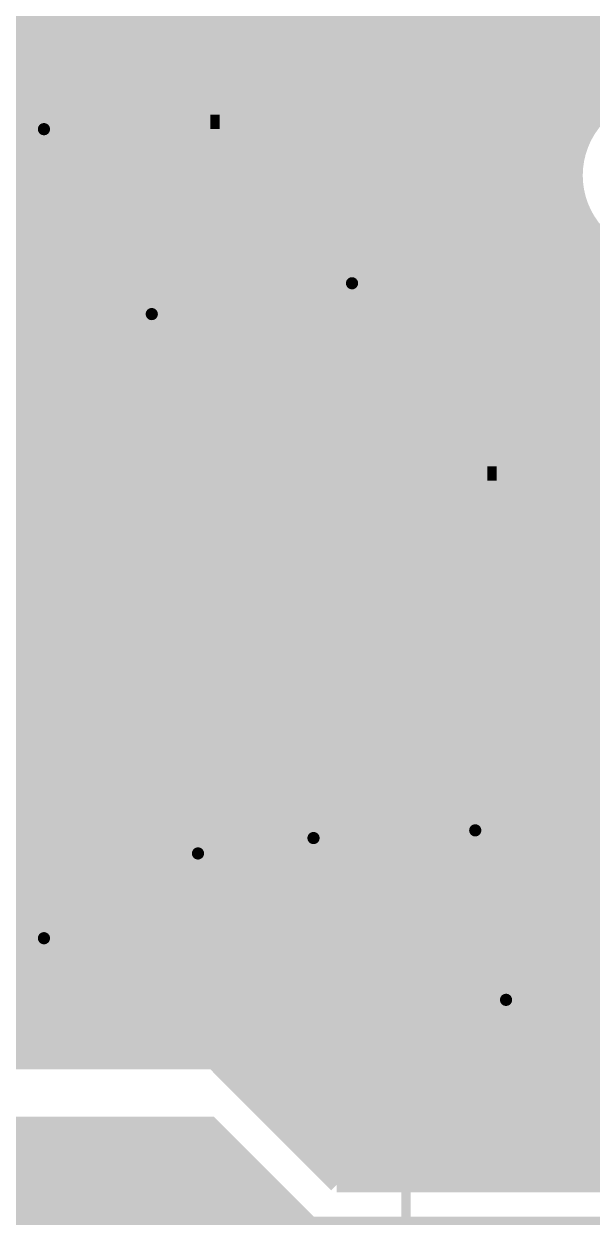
# Model space of a CAD drawing. Extents: x -11 to 221, y -93 to 178.
# Drawn here: x 45.39 to 54.76, y 146.02 to 165.69 of the extents above; entities that cross this region are included whole.
import ezdxf

# ---------------------------------------------------------------- set-up
doc = ezdxf.new("R2010")
doc.units = 0
doc.header["$MEASUREMENT"] = 0
doc.layers.get('0').update_dxf_attribs({"linetype": 'CONTINUOUS'})
for name, color, linetype in [('26-349-0_BOT', 7, 'CONTINUOUS'), ('26-349-0_DRD', 7, 'CONTINUOUS'), ('26-349-0_DRL', 2, 'CONTINUOUS'), ('26-349-0_IN1', 3, 'CONTINUOUS'), ('26-349-0_IN2', 5, 'CONTINUOUS'), ('26-349-0_SMT', 14, 'CONTINUOUS'), ('26-349-0_SPT', 9, 'CONTINUOUS'), ('26-349-0_SST', 12, 'CONTINUOUS'), ('26-349-0_TOP', 11, 'CONTINUOUS'), ('THRUHOLE_TAP', 15, 'CONTINUOUS')]:
    doc.layers.add(name, color=color, linetype=linetype)

# ---------------------------------------------------------------- blocks, each defined once
blk = doc.blocks.new('ROUND_78')
at = {"const_width": 0.29972}
blk.add_lwpolyline([(-0.14986, 0, 1), (0.14986, 0, 1)], format="xyb", close=True, dxfattribs=at)
blk = doc.blocks.new('ROUND_82')
at = {"const_width": 0.29972}
blk.add_lwpolyline([(-0.14986, 0, 1), (0.14986, 0, 1)], format="xyb", close=True, dxfattribs=at)
blk = doc.blocks.new('ROUND_102')
at = {"const_width": 0.10033}
blk.add_lwpolyline([(-0.050164, 0, 1), (0.050164, 0, 1)], format="xyb", close=True, dxfattribs=at)
blk = doc.blocks.new('RECTANGLE_3')
blk.add_solid([(0.4826, 0.4064), (0.4826, -0.4064), (-0.4826, 0.4064), (-0.4826, -0.4064)])
blk = doc.blocks.new('RECTANGLE_5')
blk.add_solid([(0.63627, 0.51308), (0.63627, -0.51308), (-0.63627, 0.51308), (-0.63627, -0.51308)])
blk = doc.blocks.new('RECTANGLE_15')
blk.add_solid([(1.39954, 0.72517), (1.39954, -0.72517), (-1.39954, 0.72517), (-1.39954, -0.72517)])
blk = doc.blocks.new('RECTANGLE_40')
blk.add_solid([(0.635, 0.508), (0.635, -0.508), (-0.635, 0.508), (-0.635, -0.508)])
blk = doc.blocks.new('OBLONG_53')
at = {"const_width": 0.65024}
blk.add_lwpolyline([(0, 0.50038), (0, -0.50038)], dxfattribs=at)
at = {"const_width": 0.32512}
for points in [[(-0.16256, 0.50038, 1), (0.16256, 0.50038, 1)], [(-0.16256, -0.50038, 1), (0.16256, -0.50038, 1)]]:
    blk.add_lwpolyline(points, format="xyb", close=True, dxfattribs=at)
blk = doc.blocks.new('ROUND_88')
at = {"const_width": 0.10033}
blk.add_lwpolyline([(-0.050164, 0, 1), (0.050164, 0, 1)], format="xyb", close=True, dxfattribs=at)

msp = doc.modelspace()

# ---------------------------------------------------------------- linework, layer by layer
at = {"layer": '26-349-0_DRD', "const_width": 0.254}
for points in [[(46.99, 165.227), (44.45, 165.227)], [(46.99, 165.227), (44.45, 162.687)], [(46.99, 162.687), (44.45, 165.227)], [(46.99, 165.227), (44.45, 165.227)], [(46.99, 165.227), (44.45, 162.687)], [(46.99, 162.687), (44.45, 165.227)], [(46.99, 162.687), (46.99, 165.227)], [(46.99, 162.687), (46.99, 165.227)], [(44.45, 162.687), (46.99, 162.687)], [(44.45, 162.687), (46.99, 162.687)], [(49.53, 162.687), (49.53, 160.147)], [(52.07, 162.687), (49.53, 162.687)], [(52.07, 162.687), (49.53, 160.147)], [(52.07, 160.147), (49.53, 162.687)], [(49.53, 162.687), (49.53, 160.147)], [(52.07, 162.687), (49.53, 162.687)], [(52.07, 162.687), (49.53, 160.147)], [(52.07, 160.147), (49.53, 162.687)], [(52.07, 160.147), (52.07, 162.687)], [(52.07, 160.147), (52.07, 162.687)], [(46.228, 162.179), (46.228, 159.639)], [(48.768, 162.179), (46.228, 162.179)], [(48.768, 162.179), (46.228, 159.639)], [(48.768, 159.639), (46.228, 162.179)], [(46.228, 162.179), (46.228, 159.639)], [(48.768, 162.179), (46.228, 162.179)], [(48.768, 162.179), (46.228, 159.639)], [(48.768, 159.639), (46.228, 162.179)], [(46.228, 162.179), (46.228, 159.639)], [(48.768, 162.179), (46.228, 162.179)], [(48.768, 162.179), (46.228, 159.639)], [(48.768, 159.639), (46.228, 162.179)], [(48.768, 159.639), (48.768, 162.179)], [(48.768, 159.639), (48.768, 162.179)], [(48.768, 159.639), (48.768, 162.179)], [(49.53, 160.147), (52.07, 160.147)], [(49.53, 160.147), (52.07, 160.147)], [(46.228, 159.639), (48.768, 159.639)], [(46.228, 159.639), (48.768, 159.639)], [(46.228, 159.639), (48.768, 159.639)], [(48.895, 153.543), (48.895, 151.003)], [(51.435, 153.543), (48.895, 153.543)], [(51.435, 153.543), (48.895, 151.003)], [(51.435, 151.003), (48.895, 153.543)], [(48.895, 153.543), (48.895, 151.003)], [(51.435, 153.543), (48.895, 153.543)], [(51.435, 153.543), (48.895, 151.003)], [(51.435, 151.003), (48.895, 153.543)], [(51.435, 151.003), (51.435, 153.543)], [(51.435, 151.003), (51.435, 153.543)], [(51.562, 153.67), (51.562, 151.13)], [(54.102, 153.67), (51.562, 153.67)], [(54.102, 153.67), (51.562, 151.13)], [(54.102, 151.13), (51.562, 153.67)], [(51.562, 153.67), (51.562, 151.13)], [(54.102, 153.67), (51.562, 153.67)], [(54.102, 153.67), (51.562, 151.13)], [(54.102, 151.13), (51.562, 153.67)], [(54.102, 151.13), (54.102, 153.67)], [(54.102, 151.13), (54.102, 153.67)], [(46.99, 153.289), (46.99, 150.749)], [(49.53, 153.289), (46.99, 153.289)], [(49.53, 153.289), (46.99, 150.749)], [(49.53, 150.749), (46.99, 153.289)], [(46.99, 153.289), (46.99, 150.749)], [(49.53, 153.289), (46.99, 153.289)], [(49.53, 153.289), (46.99, 150.749)], [(49.53, 150.749), (46.99, 153.289)], [(46.99, 153.289), (46.99, 150.749)], [(49.53, 153.289), (46.99, 153.289)], [(49.53, 153.289), (46.99, 150.749)], [(49.53, 150.749), (46.99, 153.289)], [(49.53, 150.749), (49.53, 153.289)], [(49.53, 150.749), (49.53, 153.289)], [(49.53, 150.749), (49.53, 153.289)], [(46.99, 151.892), (44.45, 151.892)], [(46.99, 151.892), (44.45, 149.352)], [(46.99, 149.352), (44.45, 151.892)], [(46.99, 149.352), (46.99, 151.892)], [(51.562, 151.13), (54.102, 151.13)], [(51.562, 151.13), (54.102, 151.13)], [(48.895, 151.003), (51.435, 151.003)], [(48.895, 151.003), (51.435, 151.003)], [(46.99, 150.749), (49.53, 150.749)], [(46.99, 150.749), (49.53, 150.749)], [(46.99, 150.749), (49.53, 150.749)], [(52.07, 150.876), (52.07, 148.336)], [(54.61, 150.876), (52.07, 150.876)], [(54.61, 150.876), (52.07, 148.336)], [(54.61, 148.336), (52.07, 150.876)], [(54.61, 148.336), (54.61, 150.876)], [(44.45, 149.352), (46.99, 149.352)], [(52.07, 148.336), (54.61, 148.336)]]:
    msp.add_lwpolyline(points, dxfattribs=at)
at = {"layer": '26-349-0_DRL', "const_width": 2.49936}
msp.add_lwpolyline([(68.072, 129.286), (68.072, 142.748), (66.04, 144.78), (49.657, 144.78), (48.006, 146.431), (32.893, 146.431), (11.684, 167.64), (8.128, 167.64)], dxfattribs=at)
at = {"layer": '26-349-0_IN1', "const_width": 0.254}
for points in [[(45.4152, 174.625), (45.4152, 151.36876)], [(45.6438, 174.625), (45.6438, 151.42464)], [(45.8724, 174.625), (45.8724, 151.41448)], [(46.101, 174.625), (46.101, 151.3332)], [(46.3296, 174.625), (46.3296, 151.15032)], [(46.5582, 174.625), (46.5582, 149.225)], [(46.7868, 174.625), (46.7868, 161.29254)], [(47.0154, 174.625), (47.0154, 161.5567)], [(47.244, 174.625), (47.244, 161.67608)], [(47.4726, 174.625), (47.4726, 161.71672)], [(47.7012, 174.625), (47.7012, 161.69132)], [(47.9298, 174.625), (47.9298, 161.59226)], [(48.1584, 174.625), (48.1584, 161.37382)], [(48.387, 174.625), (48.387, 152.81656)], [(48.6156, 174.625), (48.6156, 152.7429)], [(48.8442, 174.625), (48.8442, 152.57526)], [(49.0728, 174.625), (49.0728, 148.4122)], [(52.5018, 174.625), (52.5018, 153.1366)], [(52.7304, 174.625), (52.7304, 153.2001)], [(52.959, 174.625), (52.959, 153.19756)], [(53.1876, 174.625), (53.1876, 153.1239)], [(53.4162, 174.625), (53.4162, 152.95626)], [(53.6448, 174.625), (53.6448, 146.558)], [(53.8734, 174.625), (53.8734, 146.558)], [(54.102, 174.625), (54.102, 146.558)], [(54.3306, 174.625), (54.3306, 163.62426)], [(54.5592, 174.625), (54.5592, 164.11194)], [(54.7878, 174.625), (54.7878, 164.37356)], [(49.3014, 170.86834), (49.3014, 148.1836)], [(52.2732, 170.80484), (52.2732, 152.98166)], [(49.53, 170.46448), (49.53, 152.77084)], [(52.0446, 170.43146), (52.0446, 152.58034)], [(49.7586, 170.22572), (49.7586, 152.9715)], [(51.816, 170.20286), (51.816, 146.558)], [(49.9872, 170.06316), (49.9872, 153.0604)], [(51.5874, 170.04792), (51.5874, 161.59734)], [(50.2158, 169.9514), (50.2158, 161.97326)], [(50.4444, 169.88282), (50.4444, 162.1409)], [(50.673, 169.84726), (50.673, 162.21456)], [(50.9016, 169.84472), (50.9016, 162.2171)], [(51.1302, 169.8752), (51.1302, 162.1536)], [(51.3588, 169.94124), (51.3588, 161.99866)], [(73.66, 165.7604), (23.04034, 165.7604)], [(73.66, 165.5318), (23.44166, 165.5318)], [(73.66, 165.3032), (23.5966, 165.3032)], [(73.66, 165.0746), (23.6601, 165.0746)], [(73.66, 164.846), (23.65756, 164.846)], [(55.1307, 164.6174), (43.99534, 164.6174)], [(54.80304, 164.3888), (44.39666, 164.3888)], [(54.59476, 164.1602), (44.5516, 164.1602)], [(54.44998, 163.9316), (44.6151, 163.9316)], [(54.35346, 163.703), (44.61256, 163.703)], [(54.29504, 163.4744), (44.5389, 163.4744)], [(54.27218, 163.2458), (44.37126, 163.2458)], [(54.28234, 163.0172), (39.67226, 163.0172)], [(54.32298, 162.7886), (39.8399, 162.7886)], [(54.3306, 162.76574), (54.3306, 146.558)], [(54.40172, 162.56), (39.91356, 162.56)], [(54.52364, 162.3314), (39.9161, 162.3314)], [(54.5592, 162.27806), (54.5592, 146.558)], [(50.37328, 162.1028), (39.8526, 162.1028)], [(54.6989, 162.1028), (51.22672, 162.1028)], [(54.7878, 162.0139), (54.7878, 146.558)], [(50.13452, 161.8742), (39.69766, 161.8742)], [(54.96306, 161.8742), (51.46548, 161.8742)], [(47.16526, 161.6456), (39.29634, 161.6456)], [(50.0253, 161.6456), (47.8282, 161.6456)], [(55.45074, 161.6456), (51.5747, 161.6456)], [(46.87062, 161.417), (21.082, 161.417)], [(49.99228, 161.417), (48.12538, 161.417)], [(73.66, 161.417), (51.60772, 161.417)], [(46.73854, 161.1884), (37.3634, 161.1884)], [(50.0253, 161.1884), (48.25492, 161.1884)], [(73.66, 161.1884), (51.5747, 161.1884)], [(51.5874, 161.23666), (51.5874, 146.558)], [(46.69028, 160.9598), (37.66058, 160.9598)], [(50.13452, 160.9598), (48.30318, 160.9598)], [(73.66, 160.9598), (51.46548, 160.9598)], [(50.2158, 160.8582), (50.2158, 153.07818)], [(51.3588, 160.8328), (51.3588, 146.558)], [(46.7106, 160.7312), (37.79012, 160.7312)], [(50.37328, 160.7312), (48.2854, 160.7312)], [(50.4444, 160.69056), (50.4444, 153.02992)], [(50.673, 160.61944), (50.673, 152.90038)], [(50.9016, 160.61436), (50.9016, 152.6032)], [(51.1302, 160.6804), (51.1302, 146.558)], [(73.66, 160.7312), (51.22672, 160.7312)], [(46.7995, 160.5026), (37.83838, 160.5026)], [(46.7868, 160.52546), (46.7868, 149.225)], [(48.1584, 160.44418), (48.1584, 152.8191)], [(73.66, 160.5026), (48.1965, 160.5026)], [(46.99762, 160.274), (37.8206, 160.274)], [(47.0154, 160.2613), (47.0154, 149.225)], [(47.9298, 160.22574), (47.9298, 152.7556)], [(73.66, 160.274), (47.99584, 160.274)], [(73.66, 160.0454), (37.7317, 160.0454)], [(47.244, 160.14192), (47.244, 149.225)], [(47.4726, 160.10128), (47.4726, 152.19934)], [(47.7012, 160.12668), (47.7012, 152.60066)], [(73.66, 159.8168), (37.53104, 159.8168)], [(73.66, 159.5882), (22.9108, 159.5882)], [(73.66, 159.3596), (23.1394, 159.3596)], [(73.66, 159.131), (23.368, 159.131)], [(73.66, 158.9024), (28.6893, 158.9024)], [(73.66, 158.6738), (29.01696, 158.6738)], [(73.66, 158.4452), (29.22524, 158.4452)], [(73.66, 158.2166), (29.36748, 158.2166)], [(73.66, 157.988), (29.464, 157.988)], [(58.62574, 157.7594), (29.52242, 157.7594)], [(58.13806, 157.5308), (29.54782, 157.5308)], [(57.8739, 157.3022), (29.53766, 157.3022)], [(57.69864, 157.0736), (29.49448, 157.0736)], [(57.57672, 156.845), (32.05734, 156.845)], [(57.49798, 156.6164), (32.3215, 156.6164)], [(57.45734, 156.3878), (32.44088, 156.3878)], [(57.44718, 156.1592), (32.48152, 156.1592)], [(57.47004, 155.9306), (32.45612, 155.9306)], [(57.52846, 155.702), (37.96284, 155.702)], [(57.62498, 155.4734), (38.1635, 155.4734)], [(57.76976, 155.2448), (38.2524, 155.2448)], [(57.97804, 155.0162), (38.27018, 155.0162)], [(58.3057, 154.7876), (39.7002, 154.7876)], [(73.66, 154.559), (39.99738, 154.559)], [(73.66, 154.3304), (40.12692, 154.3304)], [(73.66, 154.1018), (40.17518, 154.1018)], [(73.66, 153.8732), (40.1574, 153.8732)], [(73.66, 153.6446), (40.0685, 153.6446)], [(73.66, 153.416), (39.86784, 153.416)], [(52.65166, 153.1874), (29.3116, 153.1874)], [(73.66, 153.1874), (53.01234, 153.1874)], [(49.73828, 152.9588), (29.5402, 152.9588)], [(52.2478, 152.9588), (50.59172, 152.9588)], [(73.66, 152.9588), (53.41366, 152.9588)], [(47.87646, 152.7302), (29.7688, 152.7302)], [(49.49952, 152.7302), (48.64354, 152.7302)], [(52.0954, 152.7302), (50.83048, 152.7302)], [(73.66, 152.7302), (53.5686, 152.7302)], [(47.6123, 152.5016), (29.9974, 152.5016)], [(49.3903, 152.5016), (48.9077, 152.5016)], [(52.02936, 152.5016), (50.9397, 152.5016)], [(73.66, 152.5016), (53.6321, 152.5016)], [(47.49292, 152.273), (30.226, 152.273)], [(49.35728, 152.273), (49.02708, 152.273)], [(52.03444, 152.273), (50.97272, 152.273)], [(52.0446, 152.21966), (52.0446, 146.558)], [(73.66, 152.273), (53.62956, 152.273)], [(47.45228, 152.0444), (30.4546, 152.0444)], [(49.3903, 152.0444), (49.06772, 152.0444)], [(50.9016, 151.94026), (50.9016, 146.5834)], [(52.10556, 152.0444), (50.9397, 152.0444)], [(73.66, 152.0444), (53.5559, 152.0444)], [(47.47768, 151.8158), (30.6832, 151.8158)], [(47.4726, 151.83866), (47.4726, 149.225)], [(49.49952, 151.8158), (49.04232, 151.8158)], [(49.53, 151.77262), (49.53, 147.955)], [(52.2732, 151.8158), (50.83048, 151.8158)], [(52.2732, 151.8158), (52.2732, 146.558)], [(73.66, 151.8158), (53.38826, 151.8158)], [(53.4162, 151.8412), (53.4162, 146.558)], [(47.57674, 151.5872), (30.9118, 151.5872)], [(49.73828, 151.5872), (48.94326, 151.5872)], [(49.7586, 151.5745), (49.7586, 147.7264)], [(73.66, 151.5872), (50.59172, 151.5872)], [(50.673, 151.64562), (50.673, 146.812)], [(52.5018, 151.6634), (52.5018, 146.558)], [(52.7304, 151.59736), (52.7304, 146.558)], [(52.959, 151.60244), (52.959, 146.558)], [(53.1876, 151.67356), (53.1876, 146.558)], [(45.38726, 151.3586), (39.7002, 151.3586)], [(47.79518, 151.3586), (46.0502, 151.3586)], [(47.7012, 151.4348), (47.7012, 149.225)], [(66.65976, 151.3586), (48.72482, 151.3586)], [(48.8442, 151.4602), (48.8442, 148.6408)], [(49.9872, 151.4856), (49.9872, 147.4978)], [(50.2158, 151.46528), (50.2158, 147.2692)], [(50.4444, 151.51354), (50.4444, 147.0406)], [(59.6646, 151.13), (46.34738, 151.13)], [(47.9298, 151.2824), (47.9298, 149.225)], [(48.1584, 151.21636), (48.1584, 149.225)], [(48.387, 151.22144), (48.387, 149.098)], [(48.6156, 151.29256), (48.6156, 148.8694)], [(59.6646, 150.9014), (46.47692, 150.9014)], [(59.6646, 150.6728), (46.52518, 150.6728)], [(59.6646, 150.4442), (46.5074, 150.4442)], [(59.6646, 150.2156), (46.4185, 150.2156)], [(59.6646, 149.987), (46.21784, 149.987)], [(46.3296, 150.09114), (46.3296, 149.225)], [(59.6646, 149.7584), (32.7406, 149.7584)], [(45.4152, 149.8727), (45.4152, 149.225)], [(45.6438, 149.81682), (45.6438, 149.225)], [(45.8724, 149.82952), (45.8724, 149.225)], [(46.101, 149.90826), (46.101, 149.225)], [(59.6646, 149.5298), (32.9692, 149.5298)], [(59.6646, 149.3012), (33.1978, 149.3012)], [(48.26, 149.225), (33.274, 149.225)], [(48.26, 149.225), (50.927, 146.558)], [(59.6646, 149.0726), (48.4124, 149.0726)], [(59.6646, 148.844), (48.641, 148.844)], [(59.6646, 148.6154), (48.8696, 148.6154)], [(60.22594, 148.3868), (49.0982, 148.3868)], [(59.97194, 148.1582), (49.3268, 148.1582)], [(59.817, 147.9296), (49.5554, 147.9296)], [(59.72048, 147.701), (49.784, 147.701)], [(59.67222, 147.4724), (50.0126, 147.4724)], [(59.66714, 147.2438), (50.2412, 147.2438)], [(59.70016, 147.0152), (50.4698, 147.0152)], [(59.7789, 146.7866), (50.6984, 146.7866)], [(59.91098, 146.558), (50.927, 146.558)]]:
    msp.add_lwpolyline(points, dxfattribs=at)
for points in [[(55.88, 164.80282, 0.4142136), (54.27218, 163.195)], [(54.27218, 163.195, 0.4142136), (55.88, 161.58718)], [(50.8, 162.22472, 0.4142136), (49.99228, 161.417)], [(51.60772, 161.417, 0.4142136), (50.8, 162.22472)], [(47.498, 161.71672, 0.4142136), (46.69028, 160.909)], [(47.498, 161.71672, 0.4142136), (46.69028, 160.909)], [(48.30572, 160.909, 0.4142136), (47.498, 161.71672)], [(48.30572, 160.909, 0.4142136), (47.498, 161.71672)], [(49.99228, 161.417, 0.4142136), (50.8, 160.60928)], [(50.8, 160.60928, 0.4142136), (51.60772, 161.417)], [(46.69028, 160.909, 0.4142136), (47.498, 160.10128)], [(46.69028, 160.909, 0.4142136), (47.498, 160.10128)], [(47.498, 160.10128, 0.4142136), (48.30572, 160.909)], [(47.498, 160.10128, 0.4142136), (48.30572, 160.909)], [(52.832, 153.20772, 0.4142136), (52.02428, 152.4)], [(53.63972, 152.4, 0.4142136), (52.832, 153.20772)], [(50.165, 153.08072, 0.4142136), (49.35728, 152.273)], [(50.165, 153.08072, 0.4142136), (49.35728, 152.273)], [(50.97272, 152.273, 0.4142136), (50.165, 153.08072)], [(50.97272, 152.273, 0.4142136), (50.165, 153.08072)], [(48.26, 152.82672, 0.4142136), (47.45228, 152.019)], [(48.26, 152.82672, 0.4142136), (47.45228, 152.019)], [(49.06772, 152.019, 0.4142136), (48.26, 152.82672)], [(49.06772, 152.019, 0.4142136), (48.26, 152.82672)], [(52.02428, 152.4, 0.4142136), (52.832, 151.59228)], [(52.832, 151.59228, 0.4142136), (53.63972, 152.4)], [(49.35728, 152.273, 0.4142136), (50.165, 151.46528)], [(49.35728, 152.273, 0.4142136), (50.165, 151.46528)], [(50.165, 151.46528, 0.4142136), (50.97272, 152.273)], [(50.165, 151.46528, 0.4142136), (50.97272, 152.273)], [(47.45228, 152.019, 0.4142136), (48.26, 151.21128)], [(47.45228, 152.019, 0.4142136), (48.26, 151.21128)], [(48.26, 151.21128, 0.4142136), (49.06772, 152.019)], [(48.26, 151.21128, 0.4142136), (49.06772, 152.019)], [(45.72, 151.42972, 0.4142136), (44.91228, 150.622)], [(46.52772, 150.622, 0.4142136), (45.72, 151.42972)], [(44.91228, 150.622, 0.4142136), (45.72, 149.81428)], [(45.72, 149.81428, 0.4142136), (46.52772, 150.622)]]:
    msp.add_lwpolyline(points, format="xyb", dxfattribs=at)
at = {"layer": '26-349-0_IN2', "const_width": 0.254}
for points in [[(45.4152, 174.625), (45.4152, 164.70376)], [(45.6438, 174.625), (45.6438, 164.75964)], [(45.8724, 174.625), (45.8724, 164.74948)], [(46.101, 174.625), (46.101, 164.6682)], [(46.3296, 174.625), (46.3296, 164.48532)], [(46.5582, 174.625), (46.5582, 148.59)], [(46.7868, 174.625), (46.7868, 148.59)], [(47.0154, 174.625), (47.0154, 148.59)], [(47.244, 174.625), (47.244, 148.59)], [(47.4726, 174.625), (47.4726, 148.59)], [(47.7012, 174.625), (47.7012, 148.59)], [(47.9298, 174.625), (47.9298, 148.59)], [(48.1584, 174.625), (48.1584, 148.59)], [(48.387, 174.625), (48.387, 148.59)], [(48.6156, 174.625), (48.6156, 148.4884)], [(48.8442, 174.625), (48.8442, 148.2598)], [(49.0728, 174.625), (49.0728, 148.0312)], [(52.5018, 174.625), (52.5018, 146.558)], [(52.7304, 174.625), (52.7304, 150.13432)], [(52.959, 174.625), (52.959, 150.3172)], [(53.1876, 174.625), (53.1876, 150.39848)], [(53.4162, 174.625), (53.4162, 150.40864)], [(53.6448, 174.625), (53.6448, 150.35276)], [(53.8734, 174.625), (53.8734, 150.21306)], [(54.102, 174.625), (54.102, 149.8727)], [(54.3306, 174.625), (54.3306, 163.62426)], [(54.5592, 174.625), (54.5592, 164.11194)], [(54.7878, 174.625), (54.7878, 164.37356)], [(49.3014, 170.86834), (49.3014, 147.8026)], [(52.2732, 170.80484), (52.2732, 146.558)], [(49.53, 170.46448), (49.53, 147.574)], [(52.0446, 170.43146), (52.0446, 146.558)], [(49.7586, 170.22572), (49.7586, 147.3454)], [(51.816, 170.20286), (51.816, 146.558)], [(49.9872, 170.06316), (49.9872, 147.1168)], [(51.5874, 170.04792), (51.5874, 146.558)], [(50.2158, 169.9514), (50.2158, 146.8882)], [(50.4444, 169.88282), (50.4444, 146.6596)], [(50.673, 169.84726), (50.673, 146.558)], [(50.9016, 169.84472), (50.9016, 146.558)], [(51.1302, 169.8752), (51.1302, 146.558)], [(51.3588, 169.94124), (51.3588, 146.558)], [(73.66, 165.7604), (18.669, 165.7604)], [(73.66, 165.5318), (18.669, 165.5318)], [(73.66, 165.3032), (43.60926, 165.3032)], [(73.66, 165.0746), (43.7769, 165.0746)], [(73.66, 164.846), (43.85056, 164.846)], [(55.1307, 164.6174), (46.18482, 164.6174)], [(54.80304, 164.3888), (46.40326, 164.3888)], [(54.74208, 164.33038), (55.88, 163.195)], [(54.59476, 164.1602), (46.50232, 164.1602)], [(54.44998, 163.9316), (46.52772, 163.9316)], [(54.35346, 163.703), (46.48708, 163.703)], [(46.3296, 163.42614), (46.3296, 148.59)], [(54.29504, 163.4744), (46.3677, 163.4744)], [(45.33646, 163.2458), (19.3802, 163.2458)], [(45.4152, 163.2077), (45.4152, 148.59)], [(45.6438, 163.15182), (45.6438, 148.59)], [(45.8724, 163.16452), (45.8724, 148.59)], [(46.101, 163.24326), (46.101, 148.59)], [(54.27218, 163.2458), (46.10354, 163.2458)], [(54.74208, 162.05708), (55.88, 163.195)], [(54.28234, 163.0172), (19.6088, 163.0172)], [(54.32298, 162.7886), (40.87114, 162.7886)], [(54.3306, 162.76574), (54.3306, 146.558)], [(54.40172, 162.56), (41.27246, 162.56)], [(54.52364, 162.3314), (41.4274, 162.3314)], [(54.5592, 162.27806), (54.5592, 146.558)], [(54.6989, 162.1028), (41.4909, 162.1028)], [(54.7878, 162.0139), (54.7878, 146.558)], [(54.96306, 161.8742), (41.48836, 161.8742)], [(55.45074, 161.6456), (41.4147, 161.6456)], [(73.66, 161.417), (41.24706, 161.417)], [(73.66, 161.1884), (37.3634, 161.1884)], [(73.66, 160.9598), (37.66058, 160.9598)], [(73.66, 160.7312), (37.79012, 160.7312)], [(73.66, 160.5026), (37.83838, 160.5026)], [(73.66, 160.274), (37.8206, 160.274)], [(73.66, 160.0454), (37.7317, 160.0454)], [(73.66, 159.8168), (37.53104, 159.8168)], [(73.66, 159.5882), (39.92626, 159.5882)], [(73.66, 159.3596), (40.0939, 159.3596)], [(73.66, 159.131), (40.16756, 159.131)], [(73.66, 158.9024), (40.1701, 158.9024)], [(73.66, 158.6738), (40.1066, 158.6738)], [(73.66, 158.4452), (39.95166, 158.4452)], [(73.66, 158.2166), (39.55034, 158.2166)], [(73.66, 157.988), (36.92906, 157.988)], [(58.62574, 157.7594), (41.96334, 157.7594)], [(58.13806, 157.5308), (42.36466, 157.5308)], [(57.8739, 157.3022), (42.5196, 157.3022)], [(57.69864, 157.0736), (42.5831, 157.0736)], [(57.57672, 156.845), (42.58056, 156.845)], [(57.49798, 156.6164), (42.5069, 156.6164)], [(57.45734, 156.3878), (42.33926, 156.3878)], [(57.44718, 156.1592), (28.85694, 156.1592)], [(57.47004, 155.9306), (28.36926, 155.9306)], [(57.52846, 155.702), (26.924, 155.702)], [(57.62498, 155.4734), (27.1526, 155.4734)], [(57.76976, 155.2448), (27.3812, 155.2448)], [(57.97804, 155.0162), (27.6098, 155.0162)], [(58.3057, 154.7876), (39.7002, 154.7876)], [(73.66, 154.559), (39.99738, 154.559)], [(73.66, 154.3304), (40.12692, 154.3304)], [(73.66, 154.1018), (40.17518, 154.1018)], [(73.66, 153.8732), (40.1574, 153.8732)], [(73.66, 153.6446), (40.0685, 153.6446)], [(73.66, 153.416), (39.86784, 153.416)], [(73.66, 153.1874), (29.4386, 153.1874)], [(73.66, 152.9588), (29.6672, 152.9588)], [(73.66, 152.7302), (29.8958, 152.7302)], [(73.66, 152.5016), (30.1244, 152.5016)], [(73.66, 152.273), (30.353, 152.273)], [(73.66, 152.0444), (30.5816, 152.0444)], [(73.66, 151.8158), (30.8102, 151.8158)], [(73.66, 151.5872), (31.0388, 151.5872)], [(73.66, 151.3586), (39.7002, 151.3586)], [(59.6646, 151.13), (39.99738, 151.13)], [(59.6646, 150.9014), (40.12692, 150.9014)], [(59.6646, 150.6728), (40.17518, 150.6728)], [(59.6646, 150.4442), (40.1574, 150.4442)], [(52.80914, 150.2156), (40.0685, 150.2156)], [(59.6646, 150.2156), (53.86832, 150.2156)], [(52.62626, 149.987), (39.86784, 149.987)], [(59.6646, 149.987), (54.0512, 149.987)], [(52.54752, 149.7584), (32.8676, 149.7584)], [(59.6646, 149.7584), (54.13248, 149.7584)], [(52.53482, 149.5298), (33.0962, 149.5298)], [(59.6646, 149.5298), (54.14264, 149.5298)], [(52.5907, 149.3012), (33.3248, 149.3012)], [(59.6646, 149.3012), (54.08676, 149.3012)], [(54.102, 149.33676), (54.102, 146.558)], [(52.73294, 149.0726), (33.5534, 149.0726)], [(52.7304, 149.07514), (52.7304, 146.558)], [(53.8734, 148.99894), (53.8734, 146.558)], [(59.6646, 149.0726), (53.94706, 149.0726)], [(53.07076, 148.844), (33.782, 148.844)], [(52.959, 148.89226), (52.959, 146.558)], [(53.1876, 148.81352), (53.1876, 146.558)], [(53.4162, 148.80082), (53.4162, 146.558)], [(59.6646, 148.844), (53.6067, 148.844)], [(53.6448, 148.8567), (53.6448, 146.558)], [(59.6646, 148.6154), (34.0106, 148.6154)], [(48.514, 148.59), (34.036, 148.59)], [(48.514, 148.59), (50.546, 146.558)], [(60.22594, 148.3868), (48.7172, 148.3868)], [(59.97194, 148.1582), (48.9458, 148.1582)], [(59.817, 147.9296), (49.1744, 147.9296)], [(59.72048, 147.701), (49.403, 147.701)], [(59.67222, 147.4724), (49.6316, 147.4724)], [(59.66714, 147.2438), (49.8602, 147.2438)], [(59.70016, 147.0152), (50.0888, 147.0152)], [(59.7789, 146.7866), (50.3174, 146.7866)], [(59.91098, 146.558), (50.546, 146.558)]]:
    msp.add_lwpolyline(points, dxfattribs=at)
for points in [[(45.72, 164.76472, 0.4142136), (44.91228, 163.957)], [(45.72, 164.76472, 0.4142136), (44.91228, 163.957)], [(46.52772, 163.957, 0.4142136), (45.72, 164.76472)], [(46.52772, 163.957, 0.4142136), (45.72, 164.76472)], [(55.88, 164.80282, 0.4142136), (54.27218, 163.195)], [(44.91228, 163.957, 0.4142136), (45.72, 163.14928)], [(44.91228, 163.957, 0.4142136), (45.72, 163.14928)], [(45.72, 163.14928, 0.4142136), (46.52772, 163.957)], [(45.72, 163.14928, 0.4142136), (46.52772, 163.957)], [(54.27218, 163.195, 0.4142136), (55.88, 161.58718)], [(53.34, 150.41372, 0.4142136), (52.53228, 149.606)], [(54.14772, 149.606, 0.4142136), (53.34, 150.41372)], [(52.53228, 149.606, 0.4142136), (53.34, 148.79828)], [(53.34, 148.79828, 0.4142136), (54.14772, 149.606)]]:
    msp.add_lwpolyline(points, format="xyb", dxfattribs=at)
at = {"layer": '26-349-0_SST'}
for points, const_width in [([(45.26534, 165.735), (45.09516, 165.79596), (45.09516, 166.15156), (45.26534, 166.20998), (45.94352, 166.20998), (46.11116, 166.15156), (46.11116, 165.79596), (45.94352, 165.735)], 0.1524), ([(53.25364, 165.07206), (53.45176, 165.14064), (53.45176, 165.55466), (53.25364, 165.62578), (53.05552, 165.62578), (52.8574, 165.55466), (52.8574, 165.14064), (52.66182, 165.07206), (52.4637, 165.07206), (52.26558, 165.14064), (52.26558, 165.55466), (52.4637, 165.62578)], 0.2032), ([(45.26534, 165.37178), (45.09516, 165.31336), (45.09516, 164.95776), (45.26534, 164.8968), (45.60316, 164.8968), (45.77334, 165.01618), (45.77334, 165.37178), (46.11116, 165.37178), (46.11116, 164.8968)], 0.1524), ([(49.0474, 165.15334), (49.0474, 164.79774), (49.21758, 164.67836), (49.38776, 164.67836), (49.5554, 164.79774), (49.5554, 165.15334), (48.5394, 165.15334)], 0.1524), ([(49.9745, 165.2905), (49.9745, 162.3695), (51.6128, 162.3695), (51.6128, 165.2905), (49.9745, 165.2905)], 0.1524), ([(49.0474, 164.85616), (48.5394, 164.67836)], 0.1524), ([(45.09516, 164.35578), (45.26534, 164.47516), (45.43552, 164.53358), (45.77334, 164.53358), (45.94352, 164.47516), (46.11116, 164.35578), (46.11116, 164.2364), (45.94352, 164.11956), (45.77334, 164.0586), (45.43552, 164.0586), (45.26534, 164.11956), (45.09516, 164.2364), (45.09516, 164.35578)], 0.1524), ([(48.5394, 163.95954), (48.5394, 164.19576)], 0.1524), ([(48.5394, 164.07892), (49.5554, 164.07892), (49.38776, 164.19576)], 0.1524), ([(46.609, 160.147), (46.609, 163.703), (44.831, 163.703), (44.831, 160.147), (46.609, 160.147)], 0.1524), ([(48.5394, 163.41852), (48.70958, 163.53536), (48.87976, 163.59632), (49.21758, 163.59632), (49.38776, 163.53536), (49.5554, 163.41852), (49.5554, 163.29914), (49.38776, 163.17976), (49.21758, 163.12134), (48.87976, 163.12134), (48.70958, 163.17976), (48.5394, 163.29914), (48.5394, 163.41852)], 0.1524), ([(48.5394, 162.28314), (48.5394, 162.75812), (49.21758, 162.28314), (49.38776, 162.28314), (49.5554, 162.34156), (49.5554, 162.69716), (49.38776, 162.75812)], 0.1524), ([(53.27904, 159.3596), (53.10886, 159.29864), (53.10886, 159.06242), (53.27904, 159.004), (53.44668, 158.88462), (53.95468, 158.88462), (54.12486, 158.94304), (54.12486, 159.29864), (53.95468, 159.3596), (53.27904, 159.3596)], 0.1524), ([(48.19142, 159.21228), (48.19142, 158.85668), (48.35906, 158.7373), (48.52924, 158.7373), (48.69942, 158.85668), (48.69942, 159.21228), (47.68342, 159.21228)], 0.1524), ([(50.30216, 159.22498), (50.30216, 158.86938), (50.47234, 158.75), (50.64252, 158.75), (50.81016, 158.86938), (50.81016, 159.22498), (49.79416, 159.22498)], 0.1524), ([(53.44668, 159.12084), (53.10886, 158.88462)], 0.1524), ([(48.19142, 158.9151), (47.68342, 158.7373)], 0.1524), ([(50.30216, 158.9278), (49.79416, 158.75)], 0.1524), ([(48.19142, 157.96006), (48.35906, 157.8991), (48.52924, 157.8991), (48.69942, 157.96006), (48.69942, 158.31566), (48.52924, 158.37408), (48.35906, 158.37408), (48.19142, 158.31566), (48.19142, 157.96006), (48.02124, 157.8991), (47.85106, 157.8991), (47.68342, 157.96006), (47.68342, 158.31566), (47.85106, 158.37408), (48.02124, 158.37408), (48.19142, 158.31566)], 0.1524), ([(50.30216, 157.97276), (50.47234, 157.9118), (50.64252, 157.9118), (50.81016, 157.97276), (50.81016, 158.32836), (50.64252, 158.38678), (50.47234, 158.38678), (50.30216, 158.32836), (50.30216, 157.97276), (50.13452, 157.9118), (49.96434, 157.9118), (49.79416, 157.97276), (49.79416, 158.32836), (49.96434, 158.38678), (50.13452, 158.38678), (50.30216, 158.32836)], 0.1524), ([(53.10886, 158.1658), (53.10886, 158.40202)], 0.1524), ([(53.10886, 158.28264), (54.12486, 158.28264), (53.95468, 158.40202)], 0.1524), ([(53.10886, 157.62224), (53.27904, 157.74162), (53.44668, 157.80004), (53.78704, 157.80004), (53.95468, 157.74162), (54.12486, 157.62224), (54.12486, 157.5054), (53.95468, 157.38602), (53.78704, 157.3276), (53.44668, 157.3276), (53.27904, 157.38602), (53.10886, 157.5054), (53.10886, 157.62224)], 0.1524), ([(47.85106, 157.53588), (47.68342, 157.47746), (47.68342, 157.12186), (47.85106, 157.0609), (48.19142, 157.0609), (48.35906, 157.18028), (48.35906, 157.53588), (48.69942, 157.53588), (48.69942, 157.0609)], 0.1524), ([(50.13452, 157.0736), (50.13452, 157.54858), (50.81016, 157.31236), (50.81016, 157.19298), (49.79416, 157.19298)], 0.1524), ([(40.894, 154.305), (40.894, 157.353), (46.482, 157.353), (46.482, 153.543), (41.656, 153.543), (40.894, 154.305)], 0.1524), ([(51.689, 156.972), (51.689, 152.908), (56.261, 152.908), (56.261, 154.686), (56.007, 154.94), (56.261, 155.194), (56.261, 156.972), (51.689, 156.972)], 0.1524), ([(51.054, 153.162), (51.054, 156.718), (49.276, 156.718), (49.276, 153.162), (51.054, 153.162)], 0.1524), ([(49.0855, 153.4795), (49.0855, 156.4005), (47.4472, 156.4005), (47.4472, 153.4795), (49.0855, 153.4795)], 0.1524), ([(54.991, 147.828), (54.991, 148.59), (51.689, 148.59), (51.689, 140.9446), (54.991, 140.9446), (54.991, 147.828)], 0.1524)]:
    msp.add_lwpolyline(points, dxfattribs=dict(at, const_width=const_width))
at = {"layer": '26-349-0_SST', "const_width": 0.254}
for points in [[(55.88, 164.59708, 0.4142136), (54.47792, 163.195)], [(54.47792, 163.195, 0.4142136), (55.88, 161.79292)]]:
    msp.add_lwpolyline(points, format="xyb", dxfattribs=at)
at = {"layer": '26-349-0_TOP'}
for points, const_width in [([(50.8, 166.624), (50.8, 164.5412)], 0.381), ([(45.72, 162.941), (45.72, 163.957)], 0.381), ([(45.72, 163.957), (45.72, 162.941)], 0.381), ([(50.8, 163.1188), (50.8, 161.417)], 0.381), ([(50.8, 163.1188), (50.8, 161.417)], 0.381), ([(45.72, 160.909), (47.498, 160.909)], 0.381), ([(47.498, 160.909), (45.72, 160.909)], 0.381), ([(45.72, 160.909), (47.498, 160.909)], 0.381), ([(45.72, 158.496), (45.72, 159.131), (44.2722, 160.5788), (43.815, 160.5788)], 0.381), ([(52.832, 155.956), (53.086, 155.956), (53.34, 156.21), (59.055, 156.21)], 0.381), ([(50.165, 155.956), (49.911, 155.956), (48.895, 154.94), (45.339, 154.94), (44.45, 154.051), (44.45, 152.4)], 0.2032), ([(52.832, 155.956), (50.165, 155.956)], 0.381), ([(43.18, 152.4), (43.18, 154.559), (44.2722, 155.6512), (48.26, 155.6512)], 0.2032), ([(48.26, 154.2288), (48.26, 152.019)], 0.381), ([(48.26, 152.019), (48.26, 154.2288)], 0.381), ([(48.26, 152.019), (48.26, 154.2288)], 0.381), ([(50.165, 152.273), (50.165, 153.924)], 0.381), ([(50.165, 153.924), (50.165, 152.273)], 0.381), ([(52.832, 153.924), (52.832, 152.4)], 0.381), ([(52.832, 153.924), (52.832, 152.4)], 0.381), ([(45.72, 150.622), (45.72, 152.4)], 0.381), ([(53.34, 147.50542), (55.43042, 147.50542), (57.785, 149.86), (60.96, 149.86)], 0.635), ([(53.34, 149.606), (53.34, 147.50542)], 0.635)]:
    msp.add_lwpolyline(points, dxfattribs=dict(at, const_width=const_width))

# ---------------------------------------------------------------- block references
at = {"layer": '26-349-0_BOT'}
for name, p in [('ROUND_78', (45.72, 163.957)), ('ROUND_82', (50.8, 161.417)), ('ROUND_82', (47.498, 160.909)), ('ROUND_82', (52.832, 152.4)), ('ROUND_82', (50.165, 152.273)), ('ROUND_82', (48.26, 152.019)), ('ROUND_82', (45.72, 150.622)), ('ROUND_78', (53.34, 149.606))]:
    msp.add_blockref(name, p, dxfattribs=at)
at = {"layer": '26-349-0_DRL'}
for p in [(45.72, 163.957), (50.8, 161.417), (47.498, 160.909), (52.832, 152.4), (50.165, 152.273), (48.26, 152.019), (45.72, 150.622), (53.34, 149.606)]:
    msp.add_blockref('ROUND_102', p, dxfattribs=at)
at = {"layer": '26-349-0_IN1'}
for name, p in [('ROUND_78', (45.72, 163.957)), ('ROUND_82', (50.8, 161.417)), ('ROUND_82', (47.498, 160.909)), ('ROUND_82', (52.832, 152.4)), ('ROUND_82', (50.165, 152.273)), ('ROUND_82', (48.26, 152.019)), ('ROUND_82', (45.72, 150.622)), ('ROUND_78', (53.34, 149.606))]:
    msp.add_blockref(name, p, dxfattribs=at)
at = {"layer": '26-349-0_IN2'}
for name, p in [('ROUND_78', (45.72, 163.957)), ('ROUND_78', (50.8, 161.417)), ('ROUND_78', (47.498, 160.909)), ('ROUND_82', (52.832, 152.4)), ('ROUND_78', (50.165, 152.273)), ('ROUND_78', (48.26, 152.019)), ('ROUND_78', (45.72, 150.622)), ('ROUND_78', (53.34, 149.606))]:
    msp.add_blockref(name, p, dxfattribs=at)
at = {"layer": '26-349-0_SMT'}
for name, p in [('RECTANGLE_3', (50.8, 164.5412)), ('RECTANGLE_5', (45.72, 162.941)), ('RECTANGLE_3', (50.8, 163.1188)), ('RECTANGLE_5', (45.72, 160.909)), ('OBLONG_53', (45.72, 158.496)), ('RECTANGLE_5', (50.165, 155.956)), ('RECTANGLE_40', (52.832, 155.956)), ('RECTANGLE_3', (48.26, 155.6512)), ('RECTANGLE_40', (55.118, 154.94)), ('RECTANGLE_3', (48.26, 154.2288)), ('RECTANGLE_5', (50.165, 153.924)), ('RECTANGLE_40', (52.832, 153.924)), ('OBLONG_53', (45.72, 152.4)), ('RECTANGLE_15', (53.34, 147.50542))]:
    msp.add_blockref(name, p, dxfattribs=at)
at = {"layer": '26-349-0_SPT'}
for name, p in [('RECTANGLE_3', (50.8, 164.5412)), ('RECTANGLE_5', (45.72, 162.941)), ('RECTANGLE_3', (50.8, 163.1188)), ('RECTANGLE_5', (45.72, 160.909)), ('OBLONG_53', (45.72, 158.496)), ('RECTANGLE_5', (50.165, 155.956)), ('RECTANGLE_40', (52.832, 155.956)), ('RECTANGLE_3', (48.26, 155.6512)), ('RECTANGLE_40', (55.118, 154.94)), ('RECTANGLE_3', (48.26, 154.2288)), ('RECTANGLE_5', (50.165, 153.924)), ('RECTANGLE_40', (52.832, 153.924)), ('OBLONG_53', (45.72, 152.4)), ('RECTANGLE_15', (53.34, 147.50542))]:
    msp.add_blockref(name, p, dxfattribs=at)
at = {"layer": '26-349-0_TOP'}
for name, p in [('RECTANGLE_3', (50.8, 164.5412)), ('ROUND_78', (45.72, 163.957)), ('RECTANGLE_5', (45.72, 162.941)), ('RECTANGLE_3', (50.8, 163.1188)), ('ROUND_78', (50.8, 161.417)), ('RECTANGLE_5', (45.72, 160.909)), ('ROUND_78', (47.498, 160.909)), ('OBLONG_53', (45.72, 158.496)), ('RECTANGLE_5', (50.165, 155.956)), ('RECTANGLE_40', (52.832, 155.956)), ('RECTANGLE_3', (48.26, 155.6512)), ('RECTANGLE_40', (55.118, 154.94)), ('RECTANGLE_3', (48.26, 154.2288)), ('RECTANGLE_5', (50.165, 153.924)), ('RECTANGLE_40', (52.832, 153.924)), ('OBLONG_53', (45.72, 152.4)), ('ROUND_78', (52.832, 152.4)), ('ROUND_78', (50.165, 152.273)), ('ROUND_78', (48.26, 152.019)), ('ROUND_78', (45.72, 150.622)), ('ROUND_78', (53.34, 149.606)), ('RECTANGLE_15', (53.34, 147.50542))]:
    msp.add_blockref(name, p, dxfattribs=at)
at = {"layer": 'THRUHOLE_TAP'}
for p in [(45.72, 163.957), (50.8, 161.417), (47.498, 160.909), (52.832, 152.4), (50.165, 152.273), (48.26, 152.019), (45.72, 150.622), (53.34, 149.606)]:
    msp.add_blockref('ROUND_88', p, dxfattribs=at)

doc.saveas('drawing.dxf')
